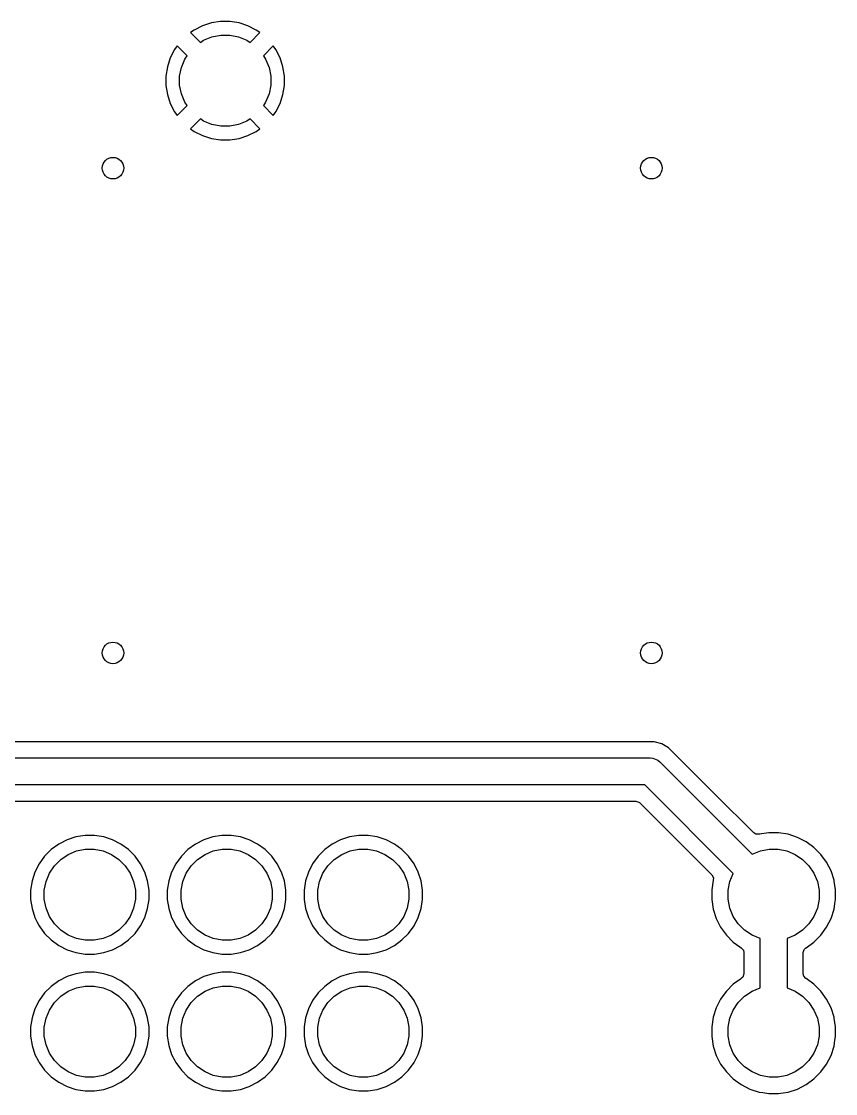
# Model space of a CAD drawing. Extents: x 0 to 130, y -140 to 0.
# Drawn here: x 15.8 to 30.92, y -47.18 to -27.28 of the extents above; entities that cross this region are included whole.
import ezdxf

# ---------------------------------------------------------------- set-up
doc = ezdxf.new("R2010")
doc.units = 0
doc.layers.add('BLACK', color=7, linetype='CONTINUOUS')

msp = doc.modelspace()

# ---------------------------------------------------------------- linework, layer by layer
at = {"layer": 'BLACK', "linetype": 'CONTINUOUS'}
for p, q in [((19.008073, -27.436196), (18.940429, -27.485341)), ((19.162351, -27.357588), (19.008073, -27.436196)), ((19.32702, -27.304084), (19.162351, -27.357588)), ((19.498025, -27.277), (19.32702, -27.304084)), ((19.671175, -27.277), (19.498025, -27.277)), ((19.842179, -27.304084), (19.671175, -27.277)), ((20.006848, -27.357588), (19.842179, -27.304084)), ((20.161123, -27.436195), (20.006848, -27.357588)), ((20.228769, -27.485341), (20.161123, -27.436195)), ((18.940429, -27.485341), (19.123093, -27.668005)), ((19.123093, -27.668005), (19.183913, -27.627367)), ((19.183913, -27.627367), (19.337858, -27.563601)), ((19.337858, -27.563601), (19.501285, -27.531093)), ((19.501285, -27.531093), (19.667915, -27.531093)), ((19.667915, -27.531093), (19.831342, -27.563601)), ((19.831342, -27.563601), (19.985287, -27.627367)), ((19.985287, -27.627367), (20.046105, -27.668004)), ((20.046105, -27.668004), (20.228769, -27.485341)), ((18.643796, -27.800473), (18.565188, -27.954751)), ((18.69294, -27.732829), (18.643796, -27.800473)), ((18.875605, -27.915493), (18.69294, -27.732829)), ((20.476257, -27.732829), (20.293593, -27.915491)), ((20.525401, -27.800471), (20.476257, -27.732829)), ((20.525404, -27.800475), (20.525401, -27.800471)), ((20.604011, -27.954751), (20.525404, -27.800475)), ((18.565188, -27.954751), (18.511684, -28.11942)), ((18.771201, -28.130258), (18.834967, -27.976313)), ((18.834967, -27.976313), (18.875605, -27.915493)), ((20.293593, -27.915491), (20.334233, -27.976313)), ((20.334233, -27.976313), (20.397999, -28.130258)), ((20.657515, -28.11942), (20.604011, -27.954751)), ((18.511684, -28.11942), (18.4846, -28.290424)), ((18.738693, -28.293685), (18.771201, -28.130258)), ((20.397999, -28.130258), (20.430507, -28.293685)), ((20.6846, -28.290424), (20.657515, -28.11942)), ((18.4846, -28.290424), (18.4846, -28.463575)), ((18.738693, -28.460315), (18.738693, -28.293685)), ((18.771201, -28.623742), (18.738693, -28.460315)), ((20.430507, -28.460315), (20.397999, -28.623742)), ((20.430507, -28.293685), (20.430507, -28.460315)), ((20.6846, -28.463575), (20.6846, -28.290424)), ((18.4846, -28.463575), (18.511684, -28.634579)), ((18.511684, -28.634579), (18.565188, -28.799248)), ((18.834967, -28.777687), (18.771201, -28.623742)), ((20.397999, -28.623742), (20.334233, -28.777687)), ((20.604011, -28.799248), (20.657515, -28.634579)), ((20.657515, -28.634579), (20.6846, -28.463575)), ((18.565188, -28.799248), (18.643795, -28.953523)), ((18.692941, -29.021169), (18.875604, -28.838505)), ((18.875604, -28.838505), (18.834967, -28.777687)), ((20.334233, -28.777687), (20.293594, -28.838506)), ((20.293594, -28.838506), (20.476257, -29.021169)), ((20.525405, -28.953522), (20.604011, -28.799248)), ((18.643795, -28.953523), (18.692941, -29.021169)), ((20.476257, -29.021169), (20.525405, -28.953522)), ((19.123091, -29.085993), (18.940429, -29.268657)), ((19.183913, -29.126633), (19.123091, -29.085993)), ((19.337858, -29.190399), (19.183913, -29.126633)), ((19.501285, -29.222907), (19.337858, -29.190399)), ((19.667915, -29.222907), (19.501285, -29.222907)), ((19.831342, -29.190399), (19.667915, -29.222907)), ((19.985287, -29.126633), (19.831342, -29.190399)), ((20.046106, -29.085994), (19.985287, -29.126633)), ((20.228769, -29.268657), (20.046106, -29.085994)), ((18.940429, -29.268657), (19.008071, -29.317801)), ((19.008071, -29.317801), (19.008075, -29.317804)), ((19.008075, -29.317804), (19.162351, -29.396411)), ((19.162351, -29.396411), (19.32702, -29.449915)), ((19.32702, -29.449915), (19.498025, -29.477)), ((19.671175, -29.477), (19.842179, -29.449915)), ((19.842179, -29.449915), (20.006848, -29.396411)), ((20.006848, -29.396411), (20.161122, -29.317805)), ((20.161122, -29.317805), (20.228769, -29.268657)), ((19.498025, -29.477), (19.671175, -29.477)), ((27.552475, -40.6495), (11.667525, -40.6495)), ((27.692485, -40.687016), (27.552475, -40.6495)), ((27.818015, -40.75949), (27.692485, -40.687016)), ((28.690842, -41.632317), (27.818015, -40.75949)), ((11.74, -40.95), (27.48, -40.95)), ((27.48, -40.95), (27.528773, -40.954804)), ((27.528773, -40.954804), (27.618893, -40.992133)), ((27.618893, -40.992133), (27.618897, -40.992137)), ((27.618897, -40.992137), (27.656777, -41.023223)), ((27.656777, -41.023223), (29.372571, -42.739017)), ((27.376446, -41.45), (11.843554, -41.45)), ((29.019017, -43.092571), (27.376446, -41.45)), ((12.009033, -41.7505), (27.210967, -41.7505)), ((27.210967, -41.7505), (27.269158, -41.769407)), ((27.269158, -41.769407), (27.280971, -41.779496)), ((27.280971, -41.779496), (28.623136, -43.121661)), ((29.401661, -42.343136), (28.690842, -41.632317)), ((16.983386, -42.3895), (16.812297, -42.416597)), ((16.983389, -42.3895), (16.983386, -42.3895)), ((17.156611, -42.3895), (16.983389, -42.3895)), ((17.156614, -42.3895), (17.156611, -42.3895)), ((17.327702, -42.416597), (17.156614, -42.3895)), ((19.523386, -42.3895), (19.352297, -42.416597)), ((19.523389, -42.3895), (19.523386, -42.3895)), ((19.696611, -42.3895), (19.523389, -42.3895)), ((19.696614, -42.3895), (19.696611, -42.3895)), ((19.867702, -42.416597), (19.696614, -42.3895)), ((22.063386, -42.3895), (21.892297, -42.416597)), ((22.063389, -42.3895), (22.063386, -42.3895)), ((22.236611, -42.3895), (22.063389, -42.3895)), ((22.236614, -42.3895), (22.236611, -42.3895)), ((22.407702, -42.416597), (22.236614, -42.3895)), ((29.441035, -42.367275), (29.401661, -42.343136)), ((29.496465, -42.367296), (29.441035, -42.367275)), ((29.496811, -42.368736), (29.496465, -42.367296)), ((29.500588, -42.367828), (29.496811, -42.368736)), ((29.679451, -42.3395), (29.500588, -42.367828)), ((29.679454, -42.3395), (29.679451, -42.3395)), ((29.860546, -42.3395), (29.679454, -42.3395)), ((29.860549, -42.3395), (29.860546, -42.3395)), ((30.039406, -42.367828), (29.860549, -42.3395)), ((30.211637, -42.423788), (30.039406, -42.367828)), ((16.493214, -42.548766), (16.353073, -42.650585)), ((16.647558, -42.470125), (16.493214, -42.548766)), ((16.647561, -42.470123), (16.647558, -42.470125)), ((16.812293, -42.416598), (16.647561, -42.470123)), ((16.812297, -42.416597), (16.812293, -42.416598)), ((17.327706, -42.416598), (17.327702, -42.416597)), ((17.492438, -42.470123), (17.327706, -42.416598)), ((17.492441, -42.470125), (17.492438, -42.470123)), ((17.646785, -42.548766), (17.492441, -42.470125)), ((17.646787, -42.548767), (17.646785, -42.548766)), ((17.646788, -42.548768), (17.646787, -42.548767)), ((17.786928, -42.650586), (17.646788, -42.548768)), ((19.033214, -42.548766), (18.893073, -42.650585)), ((19.187558, -42.470125), (19.033214, -42.548766)), ((19.187561, -42.470123), (19.187558, -42.470125)), ((19.352293, -42.416598), (19.187561, -42.470123)), ((19.352297, -42.416597), (19.352293, -42.416598)), ((19.867706, -42.416598), (19.867702, -42.416597)), ((20.032438, -42.470123), (19.867706, -42.416598)), ((20.032441, -42.470125), (20.032438, -42.470123)), ((20.186785, -42.548766), (20.032441, -42.470125)), ((20.186787, -42.548767), (20.186785, -42.548766)), ((20.186788, -42.548768), (20.186787, -42.548767)), ((20.326928, -42.650586), (20.186788, -42.548768)), ((21.573214, -42.548766), (21.433073, -42.650585)), ((21.727558, -42.470125), (21.573214, -42.548766)), ((21.727561, -42.470123), (21.727558, -42.470125)), ((21.892293, -42.416598), (21.727561, -42.470123)), ((21.892297, -42.416597), (21.892293, -42.416598)), ((22.407706, -42.416598), (22.407702, -42.416597)), ((22.572438, -42.470123), (22.407706, -42.416598)), ((22.572441, -42.470125), (22.572438, -42.470123)), ((22.726785, -42.548766), (22.572441, -42.470125)), ((22.726787, -42.548767), (22.726785, -42.548766)), ((22.726788, -42.548768), (22.726787, -42.548767)), ((22.866928, -42.650586), (22.726788, -42.548768)), ((30.372991, -42.506002), (30.211637, -42.423788)), ((30.372993, -42.506003), (30.372991, -42.506002)), ((30.372994, -42.506004), (30.372993, -42.506003)), ((30.519501, -42.612447), (30.372994, -42.506004)), ((16.230585, -42.773073), (16.128766, -42.913214)), ((16.353073, -42.650585), (16.230585, -42.773073)), ((16.530766, -42.832941), (16.669313, -42.740367)), ((16.669313, -42.740367), (16.823258, -42.676601)), ((16.823258, -42.676601), (16.986685, -42.644093)), ((16.986685, -42.644093), (17.153315, -42.644093)), ((17.153315, -42.644093), (17.316742, -42.676601)), ((17.316742, -42.676601), (17.470687, -42.740367)), ((17.470687, -42.740367), (17.609234, -42.832941)), ((17.909414, -42.773072), (17.786928, -42.650586)), ((18.011232, -42.913212), (17.909414, -42.773072)), ((18.770585, -42.773073), (18.668766, -42.913214)), ((18.893073, -42.650585), (18.770585, -42.773073)), ((19.070766, -42.832941), (19.209313, -42.740367)), ((19.209313, -42.740367), (19.363258, -42.676601)), ((19.363258, -42.676601), (19.526685, -42.644093)), ((19.526685, -42.644093), (19.693315, -42.644093)), ((19.693315, -42.644093), (19.856742, -42.676601)), ((19.856742, -42.676601), (20.010687, -42.740367)), ((20.010687, -42.740367), (20.149234, -42.832941)), ((20.449414, -42.773072), (20.326928, -42.650586)), ((20.551232, -42.913212), (20.449414, -42.773072)), ((21.310585, -42.773073), (21.208766, -42.913214)), ((21.433073, -42.650585), (21.310585, -42.773073)), ((21.610766, -42.832941), (21.749313, -42.740367)), ((21.749313, -42.740367), (21.903258, -42.676601)), ((21.903258, -42.676601), (22.066685, -42.644093)), ((22.066685, -42.644093), (22.233315, -42.644093)), ((22.233315, -42.644093), (22.396742, -42.676601)), ((22.396742, -42.676601), (22.550687, -42.740367)), ((22.550687, -42.740367), (22.689234, -42.832941)), ((22.989414, -42.773072), (22.866928, -42.650586)), ((23.091232, -42.913212), (22.989414, -42.773072)), ((29.372571, -42.739017), (29.523258, -42.676601)), ((29.523258, -42.676601), (29.686685, -42.644093)), ((29.686685, -42.644093), (29.853315, -42.644093)), ((29.853315, -42.644093), (30.016742, -42.676601)), ((30.016742, -42.676601), (30.170687, -42.740367)), ((30.170687, -42.740367), (30.309234, -42.832941)), ((30.647553, -42.740499), (30.519501, -42.612447)), ((30.753996, -42.887006), (30.647553, -42.740499)), ((16.128766, -42.913214), (16.050125, -43.067558)), ((16.320367, -43.089313), (16.412941, -42.950766)), ((16.412941, -42.950766), (16.530766, -42.832941)), ((17.609234, -42.832941), (17.727059, -42.950766)), ((17.727059, -42.950766), (17.819633, -43.089313)), ((18.089873, -43.067555), (18.011232, -42.913212)), ((18.668766, -42.913214), (18.590125, -43.067558)), ((18.860367, -43.089313), (18.952941, -42.950766)), ((18.952941, -42.950766), (19.070766, -42.832941)), ((20.149234, -42.832941), (20.267059, -42.950766)), ((20.267059, -42.950766), (20.359633, -43.089313)), ((20.629873, -43.067555), (20.551232, -42.913212)), ((21.208766, -42.913214), (21.130125, -43.067558)), ((21.400367, -43.089313), (21.492941, -42.950766)), ((21.492941, -42.950766), (21.610766, -42.832941)), ((22.689234, -42.832941), (22.807059, -42.950766)), ((22.807059, -42.950766), (22.899633, -43.089313)), ((23.169873, -43.067555), (23.091232, -42.913212)), ((30.309234, -42.832941), (30.427059, -42.950766)), ((30.427059, -42.950766), (30.519633, -43.089313)), ((30.836211, -43.048361), (30.753996, -42.887006)), ((16.050123, -43.067561), (15.996598, -43.232293)), ((16.050125, -43.067558), (16.050123, -43.067561)), ((16.256601, -43.243258), (16.320367, -43.089313)), ((17.819633, -43.089313), (17.883399, -43.243258)), ((18.089873, -43.067557), (18.089873, -43.067555)), ((18.089874, -43.067558), (18.089873, -43.067557)), ((18.089876, -43.067561), (18.089874, -43.067558)), ((18.143401, -43.232293), (18.089876, -43.067561)), ((18.590123, -43.067561), (18.536598, -43.232293)), ((18.590125, -43.067558), (18.590123, -43.067561)), ((18.796601, -43.243258), (18.860367, -43.089313)), ((20.359633, -43.089313), (20.423399, -43.243258)), ((20.629873, -43.067557), (20.629873, -43.067555)), ((20.629874, -43.067558), (20.629873, -43.067557)), ((20.629876, -43.067561), (20.629874, -43.067558)), ((20.683401, -43.232293), (20.629876, -43.067561)), ((21.130123, -43.067561), (21.076598, -43.232293)), ((21.130125, -43.067558), (21.130123, -43.067561)), ((21.336601, -43.243258), (21.400367, -43.089313)), ((22.899633, -43.089313), (22.963399, -43.243258)), ((23.169873, -43.067557), (23.169873, -43.067555)), ((23.169874, -43.067558), (23.169873, -43.067557)), ((23.169876, -43.067561), (23.169874, -43.067558)), ((23.223401, -43.232293), (23.169876, -43.067561)), ((28.623136, -43.121661), (28.650913, -43.176178)), ((28.650913, -43.176178), (28.647742, -43.216572)), ((28.956601, -43.243258), (29.019017, -43.092571)), ((30.519633, -43.089313), (30.583399, -43.243258)), ((30.892171, -43.220591), (30.836211, -43.048361)), ((15.996597, -43.232297), (15.9695, -43.403385)), ((15.996598, -43.232293), (15.996597, -43.232297)), ((16.224093, -43.406685), (16.256601, -43.243258)), ((17.883399, -43.243258), (17.915907, -43.406685)), ((18.143402, -43.232297), (18.143401, -43.232293)), ((18.1705, -43.403385), (18.143402, -43.232297)), ((18.536597, -43.232297), (18.5095, -43.403385)), ((18.536598, -43.232293), (18.536597, -43.232297)), ((18.764093, -43.406685), (18.796601, -43.243258)), ((20.423399, -43.243258), (20.455907, -43.406685)), ((20.683402, -43.232297), (20.683401, -43.232293)), ((20.7105, -43.403385), (20.683402, -43.232297)), ((21.076597, -43.232297), (21.0495, -43.403385)), ((21.076598, -43.232293), (21.076597, -43.232297)), ((21.304093, -43.406685), (21.336601, -43.243258)), ((22.963399, -43.243258), (22.995907, -43.406685)), ((23.223402, -43.232297), (23.223401, -43.232293)), ((23.2505, -43.403385), (23.223402, -43.232297)), ((28.647828, -43.220588), (28.6195, -43.39945)), ((28.647742, -43.216572), (28.648736, -43.216811)), ((28.648736, -43.216811), (28.647828, -43.220588)), ((28.924093, -43.406685), (28.956601, -43.243258)), ((30.583399, -43.243258), (30.615907, -43.406685)), ((30.895245, -43.24), (30.892171, -43.220591)), ((30.9205, -43.39945), (30.895245, -43.24)), ((15.9695, -43.403385), (15.9695, -43.576614)), ((15.9695, -43.576614), (15.996597, -43.747702)), ((16.224093, -43.573315), (16.224093, -43.406685)), ((16.256601, -43.736742), (16.224093, -43.573315)), ((17.915907, -43.573315), (17.883399, -43.736742)), ((17.915907, -43.406685), (17.915907, -43.573315)), ((18.143402, -43.747702), (18.1705, -43.576614)), ((18.1705, -43.576614), (18.1705, -43.403385)), ((18.5095, -43.403385), (18.5095, -43.576614)), ((18.5095, -43.576614), (18.536597, -43.747702)), ((18.764093, -43.573315), (18.764093, -43.406685)), ((18.796601, -43.736742), (18.764093, -43.573315)), ((20.455907, -43.573315), (20.423399, -43.736742)), ((20.455907, -43.406685), (20.455907, -43.573315)), ((20.683402, -43.747702), (20.7105, -43.576614)), ((20.7105, -43.576614), (20.7105, -43.403385)), ((21.0495, -43.403385), (21.0495, -43.576614)), ((21.0495, -43.576614), (21.076597, -43.747702)), ((21.304093, -43.573315), (21.304093, -43.406685)), ((21.336601, -43.736742), (21.304093, -43.573315)), ((22.995907, -43.573315), (22.963399, -43.736742)), ((22.995907, -43.406685), (22.995907, -43.573315)), ((23.223402, -43.747702), (23.2505, -43.576614)), ((23.2505, -43.576614), (23.2505, -43.403385)), ((28.6195, -43.39945), (28.6195, -43.580549)), ((28.6195, -43.580549), (28.647828, -43.759406)), ((28.924093, -43.573315), (28.924093, -43.406685)), ((28.956601, -43.736742), (28.924093, -43.573315)), ((30.615907, -43.573315), (30.583399, -43.736742)), ((30.615907, -43.406685), (30.615907, -43.573315)), ((30.908963, -43.653389), (30.9205, -43.580549)), ((30.9205, -43.403424), (30.9205, -43.39945)), ((30.9205, -43.580549), (30.9205, -43.403424)), ((15.996597, -43.747702), (15.996598, -43.747706)), ((15.996598, -43.747706), (16.050123, -43.912438)), ((16.320367, -43.890687), (16.256601, -43.736742)), ((17.883399, -43.736742), (17.819633, -43.890687)), ((18.089876, -43.912438), (18.143401, -43.747706)), ((18.143401, -43.747706), (18.143402, -43.747702)), ((18.536597, -43.747702), (18.536598, -43.747706)), ((18.536598, -43.747706), (18.590123, -43.912438)), ((18.860367, -43.890687), (18.796601, -43.736742)), ((20.423399, -43.736742), (20.359633, -43.890687)), ((20.629876, -43.912438), (20.683401, -43.747706)), ((20.683401, -43.747706), (20.683402, -43.747702)), ((21.076597, -43.747702), (21.076598, -43.747706)), ((21.076598, -43.747706), (21.130123, -43.912438)), ((21.400367, -43.890687), (21.336601, -43.736742)), ((22.963399, -43.736742), (22.899633, -43.890687)), ((23.169876, -43.912438), (23.223401, -43.747706)), ((23.223401, -43.747706), (23.223402, -43.747702)), ((28.647828, -43.759406), (28.703788, -43.931637)), ((29.020367, -43.890687), (28.956601, -43.736742)), ((30.583399, -43.736742), (30.519633, -43.890687)), ((30.836211, -43.931639), (30.892171, -43.759409)), ((30.892171, -43.759409), (30.908963, -43.653389)), ((16.050123, -43.912438), (16.050125, -43.912441)), ((16.050125, -43.912441), (16.093566, -43.997701)), ((16.412941, -44.029234), (16.320367, -43.890687)), ((17.819633, -43.890687), (17.727059, -44.029234)), ((18.011232, -44.066788), (18.089873, -43.912445)), ((18.089873, -43.912445), (18.089874, -43.91244)), ((18.089874, -43.91244), (18.089876, -43.912438)), ((18.590123, -43.912438), (18.590125, -43.912441)), ((18.590125, -43.912441), (18.633566, -43.997701)), ((18.952941, -44.029234), (18.860367, -43.890687)), ((20.359633, -43.890687), (20.267059, -44.029234)), ((20.551232, -44.066788), (20.629873, -43.912445)), ((20.629873, -43.912445), (20.629874, -43.91244)), ((20.629874, -43.91244), (20.629876, -43.912438)), ((21.130123, -43.912438), (21.130125, -43.912441)), ((21.130125, -43.912441), (21.173566, -43.997701)), ((21.492941, -44.029234), (21.400367, -43.890687)), ((22.899633, -43.890687), (22.807059, -44.029234)), ((23.091232, -44.066788), (23.169873, -43.912445)), ((23.169873, -43.912445), (23.169874, -43.91244)), ((23.169874, -43.91244), (23.169876, -43.912438)), ((28.703788, -43.931637), (28.772649, -44.066785)), ((29.112941, -44.029234), (29.020367, -43.890687)), ((30.519633, -43.890687), (30.427059, -44.029234)), ((30.753996, -44.092994), (30.836211, -43.931639)), ((16.093566, -43.997701), (16.128768, -44.066788)), ((16.128768, -44.066788), (16.230586, -44.206928)), ((16.530766, -44.147059), (16.412941, -44.029234)), ((16.669313, -44.239633), (16.530766, -44.147059)), ((17.609234, -44.147059), (17.470687, -44.239633)), ((17.727059, -44.029234), (17.609234, -44.147059)), ((17.909414, -44.206928), (18.011232, -44.066788)), ((18.633566, -43.997701), (18.668768, -44.066788)), ((18.668768, -44.066788), (18.770586, -44.206928)), ((19.070766, -44.147059), (18.952941, -44.029234)), ((19.209313, -44.239633), (19.070766, -44.147059)), ((20.149234, -44.147059), (20.010687, -44.239633)), ((20.267059, -44.029234), (20.149234, -44.147059)), ((20.449414, -44.206928), (20.551232, -44.066788)), ((21.173566, -43.997701), (21.208768, -44.066788)), ((21.208768, -44.066788), (21.310586, -44.206928)), ((21.610766, -44.147059), (21.492941, -44.029234)), ((21.749313, -44.239633), (21.610766, -44.147059)), ((22.689234, -44.147059), (22.550687, -44.239633)), ((22.807059, -44.029234), (22.689234, -44.147059)), ((22.989414, -44.206928), (23.091232, -44.066788)), ((28.772649, -44.066785), (28.786004, -44.092994)), ((28.786004, -44.092994), (28.892447, -44.239501)), ((29.230766, -44.147059), (29.112941, -44.029234)), ((29.369313, -44.239633), (29.230766, -44.147059)), ((30.309234, -44.147059), (30.170687, -44.239633)), ((30.427059, -44.029234), (30.309234, -44.147059)), ((30.647553, -44.239501), (30.753996, -44.092994)), ((16.230586, -44.206928), (16.353072, -44.329414)), ((16.353072, -44.329414), (16.493212, -44.431232)), ((16.823258, -44.303399), (16.669313, -44.239633)), ((16.986685, -44.335907), (16.823258, -44.303399)), ((17.153315, -44.335907), (16.986685, -44.335907)), ((17.316742, -44.303399), (17.153315, -44.335907)), ((17.470687, -44.239633), (17.316742, -44.303399)), ((17.646788, -44.431232), (17.786928, -44.329414)), ((17.786928, -44.329414), (17.909414, -44.206928)), ((18.770586, -44.206928), (18.893072, -44.329414)), ((18.893072, -44.329414), (19.033212, -44.431232)), ((19.363258, -44.303399), (19.209313, -44.239633)), ((19.526685, -44.335907), (19.363258, -44.303399)), ((19.693315, -44.335907), (19.526685, -44.335907)), ((19.856742, -44.303399), (19.693315, -44.335907)), ((20.010687, -44.239633), (19.856742, -44.303399)), ((20.186788, -44.431232), (20.326928, -44.329414)), ((20.326928, -44.329414), (20.449414, -44.206928)), ((21.310586, -44.206928), (21.433072, -44.329414)), ((21.433072, -44.329414), (21.573212, -44.431232)), ((21.903258, -44.303399), (21.749313, -44.239633)), ((22.066685, -44.335907), (21.903258, -44.303399)), ((22.233315, -44.335907), (22.066685, -44.335907)), ((22.396742, -44.303399), (22.233315, -44.335907)), ((22.550687, -44.239633), (22.396742, -44.303399)), ((22.726788, -44.431232), (22.866928, -44.329414)), ((22.866928, -44.329414), (22.989414, -44.206928)), ((28.892447, -44.239501), (29.020499, -44.367553)), ((29.020499, -44.367553), (29.143514, -44.456928)), ((29.52, -44.302049), (29.369313, -44.239633)), ((29.52, -45.21795), (29.52, -44.302049)), ((30.170687, -44.239633), (30.02, -44.302049)), ((30.02, -44.302049), (30.02, -45.21795)), ((30.372994, -44.473996), (30.519501, -44.367553)), ((30.519501, -44.367553), (30.647553, -44.239501)), ((16.493212, -44.431232), (16.647555, -44.509873)), ((16.647555, -44.509873), (16.647557, -44.509873)), ((16.647557, -44.509873), (16.647558, -44.509874)), ((16.647558, -44.509874), (16.647561, -44.509876)), ((16.647561, -44.509876), (16.812293, -44.563401)), ((16.812293, -44.563401), (16.812297, -44.563402)), ((16.812297, -44.563402), (16.983386, -44.5905)), ((17.156614, -44.5905), (17.327702, -44.563402)), ((17.327702, -44.563402), (17.327706, -44.563401)), ((17.327706, -44.563401), (17.492438, -44.509876)), ((17.492438, -44.509876), (17.49244, -44.509874)), ((17.49244, -44.509874), (17.492445, -44.509873)), ((17.492445, -44.509873), (17.646788, -44.431232)), ((19.033212, -44.431232), (19.187555, -44.509873)), ((19.187555, -44.509873), (19.187557, -44.509873)), ((19.187557, -44.509873), (19.187558, -44.509874)), ((19.187558, -44.509874), (19.187561, -44.509876)), ((19.187561, -44.509876), (19.352293, -44.563401)), ((19.352293, -44.563401), (19.352297, -44.563402)), ((19.352297, -44.563402), (19.523386, -44.5905)), ((19.696614, -44.5905), (19.867702, -44.563402)), ((19.867702, -44.563402), (19.867706, -44.563401)), ((19.867706, -44.563401), (20.032438, -44.509876)), ((20.032438, -44.509876), (20.03244, -44.509874)), ((20.03244, -44.509874), (20.032445, -44.509873)), ((20.032445, -44.509873), (20.186788, -44.431232)), ((21.573212, -44.431232), (21.727555, -44.509873)), ((21.727555, -44.509873), (21.727557, -44.509873)), ((21.727557, -44.509873), (21.727558, -44.509874)), ((21.727558, -44.509874), (21.727561, -44.509876)), ((21.727561, -44.509876), (21.892293, -44.563401)), ((21.892293, -44.563401), (21.892297, -44.563402)), ((21.892297, -44.563402), (22.063386, -44.5905)), ((22.236614, -44.5905), (22.407702, -44.563402)), ((22.407702, -44.563402), (22.407706, -44.563401)), ((22.407706, -44.563401), (22.572438, -44.509876)), ((22.572438, -44.509876), (22.57244, -44.509874)), ((22.57244, -44.509874), (22.572445, -44.509873)), ((22.572445, -44.509873), (22.726788, -44.431232)), ((29.143514, -44.456928), (29.167009, -44.473998)), ((29.167009, -44.473998), (29.170325, -44.47603)), ((29.170325, -44.47603), (29.169542, -44.477307)), ((29.169542, -44.477307), (29.208698, -44.516441)), ((29.208698, -44.516441), (29.2195, -44.56141)), ((29.2195, -44.56141), (29.2195, -44.958589)), ((30.3205, -44.56141), (30.339407, -44.503219)), ((30.3205, -44.958589), (30.3205, -44.56141)), ((30.339407, -44.503219), (30.370216, -44.476913)), ((30.369675, -44.47603), (30.37299, -44.473998)), ((30.370216, -44.476913), (30.369675, -44.47603)), ((30.372989, -44.473998), (30.372994, -44.473996)), ((30.37299, -44.473998), (30.372989, -44.473998)), ((16.983386, -44.5905), (16.983389, -44.5905)), ((16.983389, -44.5905), (17.156614, -44.5905)), ((19.523386, -44.5905), (19.523389, -44.5905)), ((19.523389, -44.5905), (19.696614, -44.5905)), ((22.063386, -44.5905), (22.063389, -44.5905)), ((22.063389, -44.5905), (22.236614, -44.5905)), ((16.812293, -44.956598), (16.647561, -45.010123)), ((16.812297, -44.956597), (16.812293, -44.956598)), ((16.983386, -44.9295), (16.812297, -44.956597)), ((16.983389, -44.9295), (16.983386, -44.9295)), ((17.156611, -44.9295), (16.983389, -44.9295)), ((17.156614, -44.9295), (17.156611, -44.9295)), ((17.327702, -44.956597), (17.156614, -44.9295)), ((17.327706, -44.956598), (17.327702, -44.956597)), ((17.492438, -45.010123), (17.327706, -44.956598)), ((19.352293, -44.956598), (19.187561, -45.010123)), ((19.352297, -44.956597), (19.352293, -44.956598)), ((19.523386, -44.9295), (19.352297, -44.956597)), ((19.523389, -44.9295), (19.523386, -44.9295)), ((19.696611, -44.9295), (19.523389, -44.9295)), ((19.696614, -44.9295), (19.696611, -44.9295)), ((19.867702, -44.956597), (19.696614, -44.9295)), ((19.867706, -44.956598), (19.867702, -44.956597)), ((20.032438, -45.010123), (19.867706, -44.956598)), ((21.892293, -44.956598), (21.727561, -45.010123)), ((21.892297, -44.956597), (21.892293, -44.956598)), ((22.063386, -44.9295), (21.892297, -44.956597)), ((22.063389, -44.9295), (22.063386, -44.9295)), ((22.236611, -44.9295), (22.063389, -44.9295)), ((22.236614, -44.9295), (22.236611, -44.9295)), ((22.407702, -44.956597), (22.236614, -44.9295)), ((22.407706, -44.956598), (22.407702, -44.956597)), ((22.572438, -45.010123), (22.407706, -44.956598)), ((29.2195, -44.958589), (29.200593, -45.01678)), ((30.331275, -45.003503), (30.3205, -44.958589)), ((16.493214, -45.088766), (16.353073, -45.190585)), ((16.647558, -45.010125), (16.493214, -45.088766)), ((16.647561, -45.010123), (16.647558, -45.010125)), ((17.492441, -45.010125), (17.492438, -45.010123)), ((17.646785, -45.088766), (17.492441, -45.010125)), ((17.646787, -45.088767), (17.646785, -45.088766)), ((17.646788, -45.088768), (17.646787, -45.088767)), ((17.786928, -45.190586), (17.646788, -45.088768)), ((19.033214, -45.088766), (18.893073, -45.190585)), ((19.187558, -45.010125), (19.033214, -45.088766)), ((19.187561, -45.010123), (19.187558, -45.010125)), ((20.032441, -45.010125), (20.032438, -45.010123)), ((20.186785, -45.088766), (20.032441, -45.010125)), ((20.186787, -45.088767), (20.186785, -45.088766)), ((20.186788, -45.088768), (20.186787, -45.088767)), ((20.326928, -45.190586), (20.186788, -45.088768)), ((21.573214, -45.088766), (21.433073, -45.190585)), ((21.727558, -45.010125), (21.573214, -45.088766)), ((21.727561, -45.010123), (21.727558, -45.010125)), ((22.572441, -45.010125), (22.572438, -45.010123)), ((22.726785, -45.088766), (22.572441, -45.010125)), ((22.726787, -45.088767), (22.726785, -45.088766)), ((22.726788, -45.088768), (22.726787, -45.088767)), ((22.866928, -45.190586), (22.726788, -45.088768)), ((29.020499, -45.152447), (28.892447, -45.280499)), ((29.154409, -45.055156), (29.020499, -45.152447)), ((29.167011, -45.046), (29.154409, -45.055156)), ((29.17032, -45.043973), (29.167011, -45.046)), ((29.200593, -45.01678), (29.169785, -45.0431)), ((29.169785, -45.0431), (29.17032, -45.043973)), ((30.370453, -45.04271), (30.331275, -45.003503)), ((30.36968, -45.043973), (30.370453, -45.04271)), ((30.372988, -45.046), (30.36968, -45.043973)), ((30.372992, -45.046003), (30.372988, -45.046)), ((30.372994, -45.046004), (30.372992, -45.046003)), ((30.519501, -45.152447), (30.372994, -45.046004)), ((30.647553, -45.280499), (30.519501, -45.152447)), ((16.230585, -45.313073), (16.128766, -45.453214)), ((16.353073, -45.190585), (16.230585, -45.313073)), ((16.412941, -45.490766), (16.530766, -45.372941)), ((16.530766, -45.372941), (16.669313, -45.280367)), ((16.669313, -45.280367), (16.823258, -45.216601)), ((16.823258, -45.216601), (16.986685, -45.184093)), ((16.986685, -45.184093), (17.153315, -45.184093)), ((17.153315, -45.184093), (17.316742, -45.216601)), ((17.316742, -45.216601), (17.470687, -45.280367)), ((17.470687, -45.280367), (17.609234, -45.372941)), ((17.609234, -45.372941), (17.727059, -45.490766)), ((17.909414, -45.313072), (17.786928, -45.190586)), ((18.011232, -45.453212), (17.909414, -45.313072)), ((18.770585, -45.313073), (18.668766, -45.453214)), ((18.893073, -45.190585), (18.770585, -45.313073)), ((18.952941, -45.490766), (19.070766, -45.372941)), ((19.070766, -45.372941), (19.209313, -45.280367)), ((19.209313, -45.280367), (19.363258, -45.216601)), ((19.363258, -45.216601), (19.526685, -45.184093)), ((19.526685, -45.184093), (19.693315, -45.184093)), ((19.693315, -45.184093), (19.856742, -45.216601)), ((19.856742, -45.216601), (20.010687, -45.280367)), ((20.010687, -45.280367), (20.149234, -45.372941)), ((20.149234, -45.372941), (20.267059, -45.490766)), ((20.449414, -45.313072), (20.326928, -45.190586)), ((20.551232, -45.453212), (20.449414, -45.313072)), ((21.310585, -45.313073), (21.208766, -45.453214)), ((21.433073, -45.190585), (21.310585, -45.313073)), ((21.492941, -45.490766), (21.610766, -45.372941)), ((21.610766, -45.372941), (21.749313, -45.280367)), ((21.749313, -45.280367), (21.903258, -45.216601)), ((21.903258, -45.216601), (22.066685, -45.184093)), ((22.066685, -45.184093), (22.233315, -45.184093)), ((22.233315, -45.184093), (22.396742, -45.216601)), ((22.396742, -45.216601), (22.550687, -45.280367)), ((22.550687, -45.280367), (22.689234, -45.372941)), ((22.689234, -45.372941), (22.807059, -45.490766)), ((22.989414, -45.313072), (22.866928, -45.190586)), ((23.091232, -45.453212), (22.989414, -45.313072)), ((28.868781, -45.313073), (28.786002, -45.427008)), ((28.892447, -45.280499), (28.868781, -45.313073)), ((29.112941, -45.490766), (29.230766, -45.372941)), ((29.230766, -45.372941), (29.369313, -45.280367)), ((29.369313, -45.280367), (29.52, -45.21795)), ((30.02, -45.21795), (30.170687, -45.280367)), ((30.170687, -45.280367), (30.309234, -45.372941)), ((30.309234, -45.372941), (30.427059, -45.490766)), ((30.753996, -45.427006), (30.647553, -45.280499)), ((16.128766, -45.453214), (16.050125, -45.607558)), ((16.320367, -45.629313), (16.412941, -45.490766)), ((17.727059, -45.490766), (17.819633, -45.629313)), ((18.089873, -45.607555), (18.011232, -45.453212)), ((18.668766, -45.453214), (18.590125, -45.607558)), ((18.860367, -45.629313), (18.952941, -45.490766)), ((20.267059, -45.490766), (20.359633, -45.629313)), ((20.629873, -45.607555), (20.551232, -45.453212)), ((21.208766, -45.453214), (21.130125, -45.607558)), ((21.400367, -45.629313), (21.492941, -45.490766)), ((22.807059, -45.490766), (22.899633, -45.629313)), ((23.169873, -45.607555), (23.091232, -45.453212)), ((28.786002, -45.427008), (28.703788, -45.588362)), ((29.020367, -45.629313), (29.112941, -45.490766)), ((30.427059, -45.490766), (30.519633, -45.629313)), ((30.836211, -45.588361), (30.753996, -45.427006)), ((15.996597, -45.772297), (15.9695, -45.943385)), ((15.996598, -45.772293), (15.996597, -45.772297)), ((16.050123, -45.607561), (15.996598, -45.772293)), ((16.050125, -45.607558), (16.050123, -45.607561)), ((16.256601, -45.783258), (16.320367, -45.629313)), ((17.819633, -45.629313), (17.883399, -45.783258)), ((18.089873, -45.607557), (18.089873, -45.607555)), ((18.089874, -45.607558), (18.089873, -45.607557)), ((18.089876, -45.607561), (18.089874, -45.607558)), ((18.143401, -45.772293), (18.089876, -45.607561)), ((18.143402, -45.772297), (18.143401, -45.772293)), ((18.1705, -45.943385), (18.143402, -45.772297)), ((18.536597, -45.772297), (18.5095, -45.943385)), ((18.536598, -45.772293), (18.536597, -45.772297)), ((18.590123, -45.607561), (18.536598, -45.772293)), ((18.590125, -45.607558), (18.590123, -45.607561)), ((18.796601, -45.783258), (18.860367, -45.629313)), ((20.359633, -45.629313), (20.423399, -45.783258)), ((20.629873, -45.607557), (20.629873, -45.607555)), ((20.629874, -45.607558), (20.629873, -45.607557)), ((20.629876, -45.607561), (20.629874, -45.607558)), ((20.683401, -45.772293), (20.629876, -45.607561)), ((20.683402, -45.772297), (20.683401, -45.772293)), ((20.7105, -45.943385), (20.683402, -45.772297)), ((21.076597, -45.772297), (21.0495, -45.943385)), ((21.076598, -45.772293), (21.076597, -45.772297)), ((21.130123, -45.607561), (21.076598, -45.772293)), ((21.130125, -45.607558), (21.130123, -45.607561)), ((21.336601, -45.783258), (21.400367, -45.629313)), ((22.899633, -45.629313), (22.963399, -45.783258)), ((23.169873, -45.607557), (23.169873, -45.607555)), ((23.169874, -45.607558), (23.169873, -45.607557)), ((23.169876, -45.607561), (23.169874, -45.607558)), ((23.223401, -45.772293), (23.169876, -45.607561)), ((23.223402, -45.772297), (23.223401, -45.772293)), ((23.2505, -45.943385), (23.223402, -45.772297)), ((28.647828, -45.760593), (28.6195, -45.93945)), ((28.703788, -45.588362), (28.647828, -45.760593)), ((28.956601, -45.783258), (29.020367, -45.629313)), ((30.519633, -45.629313), (30.583399, -45.783258)), ((30.892171, -45.760591), (30.836211, -45.588361)), ((30.895643, -45.782511), (30.892171, -45.760591)), ((15.9695, -45.943385), (15.9695, -46.116614)), ((16.224093, -45.946685), (16.256601, -45.783258)), ((16.224093, -46.113315), (16.224093, -45.946685)), ((17.883399, -45.783258), (17.915907, -45.946685)), ((17.915907, -45.946685), (17.915907, -46.113315)), ((18.1705, -46.116614), (18.1705, -45.943385)), ((18.5095, -45.943385), (18.5095, -46.116614)), ((18.764093, -45.946685), (18.796601, -45.783258)), ((18.764093, -46.113315), (18.764093, -45.946685)), ((20.423399, -45.783258), (20.455907, -45.946685)), ((20.455907, -45.946685), (20.455907, -46.113315)), ((20.7105, -46.116614), (20.7105, -45.943385)), ((21.0495, -45.943385), (21.0495, -46.116614)), ((21.304093, -45.946685), (21.336601, -45.783258)), ((21.304093, -46.113315), (21.304093, -45.946685)), ((22.963399, -45.783258), (22.995907, -45.946685)), ((22.995907, -45.946685), (22.995907, -46.113315)), ((23.2505, -46.116614), (23.2505, -45.943385)), ((28.6195, -45.93945), (28.6195, -46.120549)), ((28.924093, -45.946685), (28.956601, -45.783258)), ((28.924093, -46.113315), (28.924093, -45.946685)), ((30.583399, -45.783258), (30.615907, -45.946685)), ((30.615907, -45.946685), (30.615907, -46.113315)), ((30.9205, -45.93945), (30.895643, -45.782511)), ((30.9205, -45.943424), (30.9205, -45.93945)), ((30.9205, -46.120549), (30.9205, -45.943424)), ((15.9695, -46.116614), (15.996597, -46.287702)), ((16.256601, -46.276742), (16.224093, -46.113315)), ((17.915907, -46.113315), (17.883399, -46.276742)), ((18.143402, -46.287702), (18.1705, -46.116614)), ((18.5095, -46.116614), (18.536597, -46.287702)), ((18.796601, -46.276742), (18.764093, -46.113315)), ((20.455907, -46.113315), (20.423399, -46.276742)), ((20.683402, -46.287702), (20.7105, -46.116614)), ((21.0495, -46.116614), (21.076597, -46.287702)), ((21.336601, -46.276742), (21.304093, -46.113315)), ((22.995907, -46.113315), (22.963399, -46.276742)), ((23.223402, -46.287702), (23.2505, -46.116614)), ((28.6195, -46.120549), (28.647828, -46.299406)), ((28.956601, -46.276742), (28.924093, -46.113315)), ((30.615907, -46.113315), (30.583399, -46.276742)), ((30.909133, -46.192315), (30.9205, -46.120549)), ((15.996597, -46.287702), (15.996598, -46.287706)), ((15.996598, -46.287706), (16.050123, -46.452438)), ((16.320367, -46.430687), (16.256601, -46.276742)), ((17.883399, -46.276742), (17.819633, -46.430687)), ((18.089876, -46.452438), (18.143401, -46.287706)), ((18.143401, -46.287706), (18.143402, -46.287702)), ((18.536597, -46.287702), (18.536598, -46.287706)), ((18.536598, -46.287706), (18.590123, -46.452438)), ((18.860367, -46.430687), (18.796601, -46.276742)), ((20.423399, -46.276742), (20.359633, -46.430687)), ((20.629876, -46.452438), (20.683401, -46.287706)), ((20.683401, -46.287706), (20.683402, -46.287702)), ((21.076597, -46.287702), (21.076598, -46.287706)), ((21.076598, -46.287706), (21.130123, -46.452438)), ((21.400367, -46.430687), (21.336601, -46.276742)), ((22.963399, -46.276742), (22.899633, -46.430687)), ((23.169876, -46.452438), (23.223401, -46.287706)), ((23.223401, -46.287706), (23.223402, -46.287702)), ((28.647828, -46.299406), (28.703788, -46.471637)), ((29.020367, -46.430687), (28.956601, -46.276742)), ((30.583399, -46.276742), (30.519633, -46.430687)), ((30.836211, -46.471639), (30.892171, -46.299409)), ((30.892171, -46.299409), (30.909133, -46.192315)), ((16.050123, -46.452438), (16.050125, -46.452441)), ((16.050125, -46.452441), (16.115994, -46.581719)), ((16.412941, -46.569234), (16.320367, -46.430687)), ((16.530766, -46.687059), (16.412941, -46.569234)), ((17.727059, -46.569234), (17.609234, -46.687059)), ((17.819633, -46.430687), (17.727059, -46.569234)), ((18.011232, -46.606788), (18.089873, -46.452445)), ((18.089873, -46.452445), (18.089874, -46.45244)), ((18.089874, -46.45244), (18.089876, -46.452438)), ((18.590123, -46.452438), (18.590125, -46.452441)), ((18.590125, -46.452441), (18.655994, -46.581719)), ((18.952941, -46.569234), (18.860367, -46.430687)), ((19.070766, -46.687059), (18.952941, -46.569234)), ((20.267059, -46.569234), (20.149234, -46.687059)), ((20.359633, -46.430687), (20.267059, -46.569234)), ((20.551232, -46.606788), (20.629873, -46.452445)), ((20.629873, -46.452445), (20.629874, -46.45244)), ((20.629874, -46.45244), (20.629876, -46.452438)), ((21.130123, -46.452438), (21.130125, -46.452441)), ((21.130125, -46.452441), (21.195994, -46.581719)), ((21.492941, -46.569234), (21.400367, -46.430687)), ((21.610766, -46.687059), (21.492941, -46.569234)), ((22.807059, -46.569234), (22.689234, -46.687059)), ((22.899633, -46.430687), (22.807059, -46.569234)), ((23.091232, -46.606788), (23.169873, -46.452445)), ((23.169873, -46.452445), (23.169874, -46.45244)), ((23.169874, -46.45244), (23.169876, -46.452438)), ((28.703788, -46.471637), (28.786001, -46.63299)), ((29.112941, -46.569234), (29.020367, -46.430687)), ((29.230766, -46.687059), (29.112941, -46.569234)), ((30.427059, -46.569234), (30.309234, -46.687059)), ((30.519633, -46.430687), (30.427059, -46.569234)), ((30.753996, -46.632994), (30.836211, -46.471639)), ((16.115994, -46.581719), (16.128768, -46.606788)), ((16.128768, -46.606788), (16.230586, -46.746928)), ((16.230586, -46.746928), (16.353072, -46.869414)), ((16.669313, -46.779633), (16.530766, -46.687059)), ((17.609234, -46.687059), (17.470687, -46.779633)), ((17.786928, -46.869414), (17.909414, -46.746928)), ((17.909414, -46.746928), (18.011232, -46.606788)), ((18.655994, -46.581719), (18.668768, -46.606788)), ((18.668768, -46.606788), (18.770586, -46.746928)), ((18.770586, -46.746928), (18.893072, -46.869414)), ((19.209313, -46.779633), (19.070766, -46.687059)), ((20.149234, -46.687059), (20.010687, -46.779633)), ((20.326928, -46.869414), (20.449414, -46.746928)), ((20.449414, -46.746928), (20.551232, -46.606788)), ((21.195994, -46.581719), (21.208768, -46.606788)), ((21.208768, -46.606788), (21.310586, -46.746928)), ((21.310586, -46.746928), (21.433072, -46.869414)), ((21.749313, -46.779633), (21.610766, -46.687059)), ((22.689234, -46.687059), (22.550687, -46.779633)), ((22.866928, -46.869414), (22.989414, -46.746928)), ((22.989414, -46.746928), (23.091232, -46.606788)), ((28.786001, -46.63299), (28.786004, -46.632994)), ((28.786004, -46.632994), (28.892447, -46.779501)), ((29.369313, -46.779633), (29.230766, -46.687059)), ((30.309234, -46.687059), (30.170687, -46.779633)), ((30.647553, -46.779501), (30.753996, -46.632994)), ((16.353072, -46.869414), (16.493212, -46.971232)), ((16.493212, -46.971232), (16.647555, -47.049873)), ((16.823258, -46.843399), (16.669313, -46.779633)), ((16.986685, -46.875907), (16.823258, -46.843399)), ((17.153315, -46.875907), (16.986685, -46.875907)), ((17.316742, -46.843399), (17.153315, -46.875907)), ((17.470687, -46.779633), (17.316742, -46.843399)), ((17.492445, -47.049873), (17.646788, -46.971232)), ((17.646788, -46.971232), (17.786928, -46.869414)), ((18.893072, -46.869414), (19.033212, -46.971232)), ((19.033212, -46.971232), (19.187555, -47.049873)), ((19.363258, -46.843399), (19.209313, -46.779633)), ((19.526685, -46.875907), (19.363258, -46.843399)), ((19.693315, -46.875907), (19.526685, -46.875907)), ((19.856742, -46.843399), (19.693315, -46.875907)), ((20.010687, -46.779633), (19.856742, -46.843399)), ((20.032445, -47.049873), (20.186788, -46.971232)), ((20.186788, -46.971232), (20.326928, -46.869414)), ((21.433072, -46.869414), (21.573212, -46.971232)), ((21.573212, -46.971232), (21.727555, -47.049873)), ((21.903258, -46.843399), (21.749313, -46.779633)), ((22.066685, -46.875907), (21.903258, -46.843399)), ((22.233315, -46.875907), (22.066685, -46.875907)), ((22.396742, -46.843399), (22.233315, -46.875907)), ((22.550687, -46.779633), (22.396742, -46.843399)), ((22.572445, -47.049873), (22.726788, -46.971232)), ((22.726788, -46.971232), (22.866928, -46.869414)), ((28.892447, -46.779501), (29.020499, -46.907553)), ((29.020499, -46.907553), (29.167006, -47.013996)), ((29.523258, -46.843399), (29.369313, -46.779633)), ((29.686685, -46.875907), (29.523258, -46.843399)), ((29.853315, -46.875907), (29.686685, -46.875907)), ((30.016742, -46.843399), (29.853315, -46.875907)), ((30.170687, -46.779633), (30.016742, -46.843399)), ((30.372994, -47.013996), (30.519501, -46.907553)), ((30.519501, -46.907553), (30.647553, -46.779501)), ((16.647555, -47.049873), (16.647557, -47.049873)), ((16.647557, -47.049873), (16.647558, -47.049874)), ((16.647558, -47.049874), (16.647561, -47.049876)), ((16.647561, -47.049876), (16.812293, -47.103401)), ((16.812293, -47.103401), (16.812297, -47.103402)), ((16.812297, -47.103402), (16.983386, -47.1305)), ((16.983386, -47.1305), (16.983389, -47.1305)), ((16.983389, -47.1305), (17.156614, -47.1305)), ((17.156614, -47.1305), (17.327702, -47.103402)), ((17.327702, -47.103402), (17.327706, -47.103401)), ((17.327706, -47.103401), (17.492438, -47.049876)), ((17.492438, -47.049876), (17.49244, -47.049874)), ((17.49244, -47.049874), (17.492445, -47.049873)), ((19.187555, -47.049873), (19.187557, -47.049873)), ((19.187557, -47.049873), (19.187558, -47.049874)), ((19.187558, -47.049874), (19.187561, -47.049876)), ((19.187561, -47.049876), (19.352293, -47.103401)), ((19.352293, -47.103401), (19.352297, -47.103402)), ((19.352297, -47.103402), (19.523386, -47.1305)), ((19.523386, -47.1305), (19.523389, -47.1305)), ((19.523389, -47.1305), (19.696614, -47.1305)), ((19.696614, -47.1305), (19.867702, -47.103402)), ((19.867702, -47.103402), (19.867706, -47.103401)), ((19.867706, -47.103401), (20.032438, -47.049876)), ((20.032438, -47.049876), (20.03244, -47.049874)), ((20.03244, -47.049874), (20.032445, -47.049873)), ((21.727555, -47.049873), (21.727557, -47.049873)), ((21.727557, -47.049873), (21.727558, -47.049874)), ((21.727558, -47.049874), (21.727561, -47.049876)), ((21.727561, -47.049876), (21.892293, -47.103401)), ((21.892293, -47.103401), (21.892297, -47.103402)), ((21.892297, -47.103402), (22.063386, -47.1305)), ((22.063386, -47.1305), (22.063389, -47.1305)), ((22.063389, -47.1305), (22.236614, -47.1305)), ((22.236614, -47.1305), (22.407702, -47.103402)), ((22.407702, -47.103402), (22.407706, -47.103401)), ((22.407706, -47.103401), (22.572438, -47.049876)), ((22.572438, -47.049876), (22.57244, -47.049874)), ((22.57244, -47.049874), (22.572445, -47.049873)), ((29.167006, -47.013996), (29.328361, -47.096211)), ((29.328361, -47.096211), (29.500591, -47.152171)), ((29.500591, -47.152171), (29.572136, -47.163502)), ((29.572136, -47.163502), (29.679451, -47.1805)), ((29.860549, -47.1805), (29.949977, -47.166335)), ((29.949977, -47.166335), (30.039409, -47.152171)), ((30.039409, -47.152171), (30.211639, -47.096211)), ((30.211639, -47.096211), (30.372994, -47.013996)), ((29.679451, -47.1805), (29.679454, -47.1805)), ((29.679454, -47.1805), (29.860549, -47.1805))]:
    msp.add_line(p, q, dxfattribs=at)
at = {"layer": 'BLACK'}
for centre in [(17.5, -30), (27.5, -30), (17.5, -39), (27.5, -39)]:
    msp.add_circle(centre, 0.2, dxfattribs=at)

doc.saveas('drawing.dxf')
